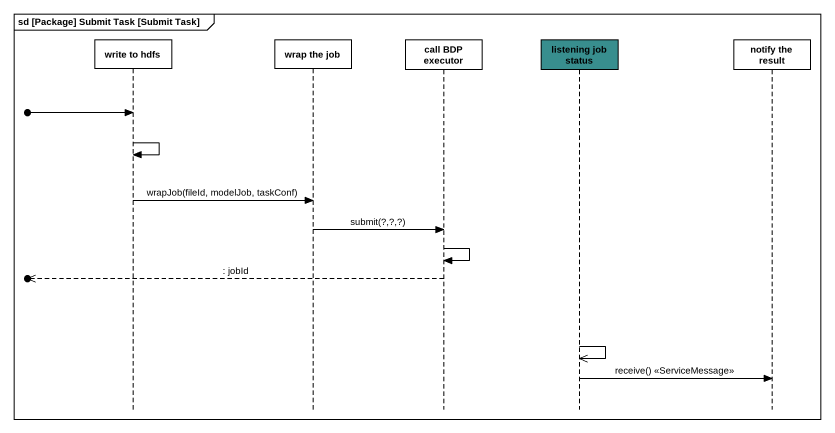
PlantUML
@startuml
mainframe sd [Package] Submit Task [Submit Task]
hide footbox
participant "write to hdfs" as write_to_hdfs
participant "wrap the job" as wrap_the_job
participant "call BDP executor" as call_BDP_executor
participant "listening job status" as listening_job_status #388E8E
participant "notify the result" as notify_the_result

[o-> write_to_hdfs
write_to_hdfs -> write_to_hdfs
write_to_hdfs -> wrap_the_job : wrapJob(fileId, modelJob, taskConf)
wrap_the_job -> call_BDP_executor : submit(?,?,?)
call_BDP_executor -> call_BDP_executor
[o<<-- call_BDP_executor : : jobId
listening_job_status ->> listening_job_status
listening_job_status -> notify_the_result : receive() <<ServiceMessage>>
@enduml
